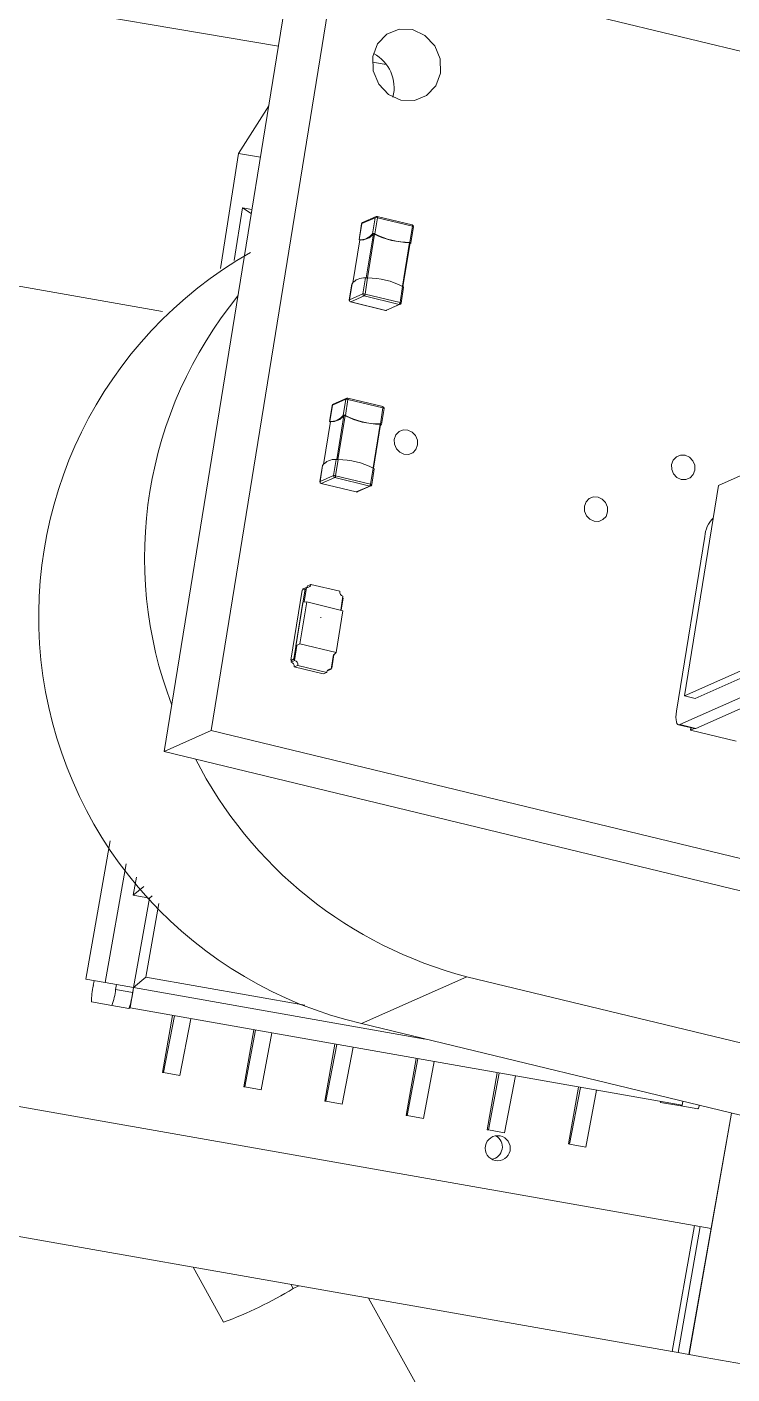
# Model space of a CAD drawing. Header units: millimetres. Extents: x 0 to 1189, y 0 to 841.
# Drawn here: x 925.799 to 927.506, y 535.929 to 539.192 of the extents above; entities that cross this region are included whole.
import ezdxf

# ---------------------------------------------------------------- set-up
doc = ezdxf.new("R2010")
doc.units = ezdxf.units.MM
doc.layers.get('0').update_dxf_attribs({"lineweight": 18})

msp = doc.modelspace()

# ---------------------------------------------------------------- linework, layer by layer
at = {"color": 7, "linetype": 'Continuous', "lineweight": 15}
for p, q in [((926.5491, 539.3692), (926.2446, 537.4878)), ((927.7412, 539.0806), (926.5491, 539.3692)), ((926.4075, 539.1451), (925.3132, 539.3304)), ((926.4355, 539.3187), (926.1311, 537.4373)), ((926.6688, 539.1009), (926.6351, 539.1066)), ((926.384, 539.0004), (926.311, 538.8849)), ((926.311, 538.8849), (926.2675, 538.6068)), ((926.311, 538.8849), (926.3639, 538.8759)), ((926.3207, 538.7534), (926.3007, 538.6256)), ((926.3207, 538.7534), (926.3434, 538.7495)), ((926.3207, 538.7534), (926.3419, 538.7398)), ((926.6091, 538.715), (926.6028, 538.6762)), ((926.603, 538.6761), (926.6093, 538.7152)), ((926.642, 538.7297), (926.6093, 538.7152)), ((926.6441, 538.7325), (926.6114, 538.718)), ((926.642, 538.7297), (926.6357, 538.6906)), ((926.6408, 538.6904), (926.6471, 538.7294)), ((926.7314, 538.7122), (926.6466, 538.7327)), ((926.7319, 538.7089), (926.6471, 538.7294)), ((926.1272, 538.5022), (925.0949, 538.6842)), ((926.6375, 538.6902), (926.6203, 538.5837)), ((926.6383, 538.691), (926.6386, 538.6906)), ((926.7319, 538.7089), (926.7256, 538.6698)), ((926.7282, 538.6689), (926.7344, 538.7077)), ((926.6048, 538.6757), (926.5879, 538.5716)), ((926.6028, 538.6762), (926.6037, 538.6759)), ((926.603, 538.6761), (926.6028, 538.6762)), ((926.6042, 538.6758), (926.6049, 538.6757)), ((926.709, 538.5629), (926.7262, 538.669)), ((926.7257, 538.6663), (926.7279, 538.6683)), ((926.726, 538.6694), (926.7268, 538.6695)), ((926.6184, 538.5841), (926.6121, 538.545)), ((926.6172, 538.5448), (926.6235, 538.5838)), ((926.6199, 538.5837), (926.6191, 538.584)), ((926.5855, 538.5691), (926.5792, 538.5302)), ((926.5795, 538.5305), (926.5858, 538.5696)), ((926.7083, 538.5633), (926.702, 538.5242)), ((926.7046, 538.523), (926.7108, 538.5618)), ((926.7108, 538.5618), (926.71, 538.562)), ((926.6121, 538.545), (926.5795, 538.5305)), ((926.5822, 538.5257), (926.667, 538.5052)), ((926.5825, 538.5258), (926.6152, 538.5403)), ((926.5825, 538.5258), (926.6673, 538.5052)), ((926.6152, 538.5403), (926.7, 538.5197)), ((926.702, 538.5242), (926.6172, 538.5448)), ((926.7, 538.5197), (926.6673, 538.5052)), ((926.6696, 538.5054), (926.7022, 538.5199)), ((926.5708, 538.2899), (926.5382, 538.2754)), ((926.5729, 538.2927), (926.5402, 538.2782)), ((926.5708, 538.2899), (926.5645, 538.2508)), ((926.5696, 538.2505), (926.5759, 538.2896)), ((926.6603, 538.2724), (926.5754, 538.2929)), ((926.6607, 538.2691), (926.5759, 538.2896)), ((926.5379, 538.2751), (926.5316, 538.2364)), ((926.5318, 538.2363), (926.5382, 538.2754)), ((926.6607, 538.2691), (926.6544, 538.23)), ((926.657, 538.2291), (926.6633, 538.2678)), ((926.5336, 538.2359), (926.5167, 538.1318)), ((926.5316, 538.2364), (926.5325, 538.2361)), ((926.5318, 538.2363), (926.5316, 538.2364)), ((926.5331, 538.236), (926.5337, 538.2359)), ((926.5663, 538.2504), (926.5491, 538.1439)), ((926.5671, 538.2511), (926.5674, 538.2508)), ((926.6378, 538.1231), (926.655, 538.2292)), ((926.6545, 538.2265), (926.6567, 538.2285)), ((926.6548, 538.2296), (926.6556, 538.2297)), ((927.4733, 538.0812), (927.7501, 538.2042)), ((926.5143, 538.1292), (926.508, 538.0904)), ((926.5083, 538.0907), (926.5146, 538.1298)), ((926.5473, 538.1443), (926.5409, 538.1052)), ((926.546, 538.1049), (926.5524, 538.144)), ((926.5488, 538.1439), (926.5479, 538.1442)), ((926.5409, 538.1052), (926.5083, 538.0907)), ((926.5113, 538.086), (926.544, 538.1005)), ((926.544, 538.1005), (926.6288, 538.0799)), ((926.6309, 538.0844), (926.546, 538.1049)), ((926.6372, 538.1235), (926.6309, 538.0844)), ((926.6334, 538.0832), (926.6397, 538.1219)), ((926.6396, 538.122), (926.6388, 538.1221)), ((926.511, 538.0859), (926.5958, 538.0654)), ((926.5113, 538.086), (926.5962, 538.0654)), ((926.6288, 538.0799), (926.5962, 538.0654)), ((926.5984, 538.0656), (926.6311, 538.0801)), ((927.3908, 537.5714), (927.4733, 538.0812)), ((927.4604, 538.0024), (927.4606, 538.0025)), ((927.3715, 537.5343), (927.44, 537.9576)), ((926.4753, 537.8344), (926.4668, 537.8307)), ((926.4696, 537.7991), (926.4753, 537.8344)), ((926.4776, 537.8381), (926.4861, 537.8418)), ((926.4861, 537.8418), (926.5562, 537.8249)), ((926.4377, 537.6583), (926.465, 537.8276)), ((926.4447, 537.6614), (926.4721, 537.8307)), ((926.4596, 537.6981), (926.476, 537.7992)), ((926.4721, 537.8307), (926.465, 537.8276)), ((926.4668, 537.8307), (926.4664, 537.8282)), ((926.476, 537.7992), (926.467, 537.799)), ((926.4721, 537.8307), (926.474, 537.8305)), ((926.476, 537.7992), (926.5636, 537.778)), ((926.5638, 537.813), (926.5584, 537.7793)), ((926.5643, 537.8084), (926.5596, 537.779)), ((926.5631, 537.8088), (926.5643, 537.8084)), ((926.467, 537.799), (926.4499, 537.6932)), ((926.5636, 537.778), (926.5473, 537.6769)), ((926.5094, 537.7613), (926.5107, 537.7613)), ((926.5107, 537.7613), (926.5114, 537.7617)), ((926.4517, 537.6927), (926.4466, 537.6608)), ((926.4467, 537.6574), (926.4525, 537.6933)), ((926.4596, 537.6981), (926.4499, 537.6932)), ((926.4499, 537.6932), (926.4517, 537.6927)), ((926.5473, 537.6769), (926.4596, 537.6981)), ((926.541, 537.6719), (926.5352, 537.636)), ((926.5421, 537.6709), (926.5369, 537.6391)), ((926.5409, 537.6712), (926.5421, 537.6709)), ((926.5421, 537.6709), (926.5473, 537.6769)), ((927.3908, 537.5714), (927.6676, 537.6944)), ((927.4166, 537.5651), (927.6927, 537.6878)), ((926.4447, 537.6614), (926.4377, 537.6583)), ((926.4389, 537.6579), (926.4382, 537.6537)), ((926.4382, 537.6537), (926.4467, 537.6574)), ((926.4466, 537.6608), (926.4395, 537.6577)), ((926.4543, 537.6456), (926.4458, 537.6418)), ((926.5159, 537.6249), (926.4458, 537.6418)), ((926.5244, 537.6286), (926.4543, 537.6456)), ((926.5352, 537.636), (926.5267, 537.6322)), ((926.5369, 537.6391), (926.5356, 537.6385)), ((926.5159, 537.6249), (926.5244, 537.6286)), ((926.5267, 537.6322), (926.5259, 537.6324)), ((927.6704, 537.6315), (927.3795, 537.5022)), ((927.7091, 537.6221), (927.4182, 537.4928)), ((927.4166, 537.5651), (927.3908, 537.5714)), ((926.1311, 537.4373), (926.2446, 537.4878)), ((926.2446, 537.4878), (928.8017, 536.8689)), ((927.3763, 537.5018), (927.415, 537.4924)), ((927.4182, 537.4928), (927.3795, 537.5022)), ((927.4059, 537.4946), (927.405, 537.4887)), ((927.405, 537.4887), (927.4139, 537.4927)), ((927.405, 537.4887), (927.5156, 537.462)), ((926.1311, 537.4373), (928.7896, 536.7939)), ((925.9412, 536.8856), (926.0003, 537.2207)), ((926.0388, 537.1647), (925.9881, 536.8773)), ((926.0635, 537.1323), (926.0558, 537.0887)), ((926.0558, 537.0887), (926.0814, 537.1104)), ((926.0558, 537.0887), (926.0951, 537.0818)), ((926.0951, 537.0818), (926.0569, 536.8652)), ((926.0951, 537.0818), (926.1015, 537.0872)), ((926.0867, 536.8904), (926.1181, 537.0689)), ((926.0569, 536.8652), (926.0867, 536.8904)), ((926.0867, 536.8904), (926.4718, 536.8225)), ((926.8641, 536.8916), (926.6086, 536.778)), ((926.8641, 536.8916), (928.5235, 536.4899)), ((925.9412, 536.8856), (925.9881, 536.8773)), ((925.9593, 536.8702), (925.9614, 536.882)), ((926.0569, 536.8652), (925.9881, 536.8773)), ((926.0155, 536.8725), (926.0134, 536.8606)), ((926.0134, 536.8606), (926.0547, 536.8534)), ((926.0482, 536.8159), (926.0569, 536.8652)), ((926.0547, 536.8534), (926.0568, 536.8652)), ((926.0569, 536.8652), (926.7628, 536.7407)), ((926.0041, 536.8217), (925.9547, 536.8304)), ((926.0041, 536.8217), (926.0454, 536.8144)), ((926.0465, 536.8162), (926.0482, 536.8159)), ((926.0482, 536.8159), (927.3851, 536.5802)), ((926.1512, 536.7978), (926.1269, 536.6599)), ((926.1295, 536.6594), (926.1557, 536.797)), ((926.1688, 536.6525), (926.1951, 536.79)), ((924.7553, 536.7581), (927.4552, 536.2821)), ((926.3478, 536.7631), (926.3235, 536.6252)), ((926.3261, 536.6248), (926.3523, 536.7623)), ((926.3654, 536.6178), (926.3917, 536.7554)), ((926.6086, 536.778), (928.268, 536.3764)), ((926.5444, 536.7284), (926.5201, 536.5905)), ((926.5227, 536.5901), (926.5489, 536.7276)), ((926.562, 536.5832), (926.5883, 536.7207)), ((926.741, 536.6938), (926.7167, 536.5559)), ((926.7193, 536.5554), (926.7455, 536.693)), ((926.1269, 536.6599), (926.1295, 536.6594)), ((926.1295, 536.6594), (926.1688, 536.6525)), ((926.7586, 536.5485), (926.7848, 536.686)), ((926.9376, 536.6591), (926.9133, 536.5212)), ((926.9159, 536.5208), (926.9421, 536.6583)), ((926.3235, 536.6252), (926.3261, 536.6248)), ((926.3261, 536.6248), (926.3654, 536.6178)), ((926.9552, 536.5138), (926.9814, 536.6514)), ((927.1342, 536.6244), (927.1099, 536.4866)), ((927.1125, 536.4861), (927.1387, 536.6236)), ((927.1518, 536.4792), (927.178, 536.6167)), ((926.5201, 536.5905), (926.5227, 536.5901)), ((926.5227, 536.5901), (926.562, 536.5832)), ((927.3329, 536.5874), (927.3822, 536.5787)), ((927.3822, 536.5787), (927.4235, 536.5714)), ((927.3868, 536.5897), (927.3851, 536.5802)), ((927.5044, 536.5612), (927.4014, 535.9767)), ((926.7167, 536.5559), (926.7193, 536.5554)), ((926.7193, 536.5554), (926.7586, 536.5485)), ((926.9133, 536.5212), (926.9159, 536.5208)), ((926.9159, 536.5208), (926.9552, 536.5138)), ((927.1099, 536.4866), (927.1125, 536.4861)), ((927.1125, 536.4861), (927.1518, 536.4792)), ((925.5916, 536.2959), (927.3609, 535.9839)), ((927.3609, 535.9839), (927.4148, 536.2892)), ((927.4292, 536.2867), (927.3754, 535.9813)), ((926.2009, 536.1884), (926.2749, 536.0551)), ((926.4569, 536.1433), (926.4435, 536.1362)), ((927.0079, 535.4252), (926.626, 536.1135)), ((927.3754, 535.9813), (927.3609, 535.9839)), ((927.4014, 535.9767), (927.3754, 535.9813)), ((927.4016, 535.9767), (927.4014, 535.9767)), ((927.4018, 535.9767), (927.4016, 535.9767))]:
    msp.add_line(p, q, dxfattribs=at)
at = {"color": 8, "linetype": 'Continuous', "lineweight": 15}
for p, q in [((926.6401, 538.69), (926.6229, 538.5838)), ((926.6049, 538.6757), (926.588, 538.5718)), ((926.7077, 538.5636), (926.7249, 538.6695)), ((926.5337, 538.2359), (926.5169, 538.1319)), ((926.5689, 538.2502), (926.5517, 538.144)), ((926.6366, 538.1238), (926.6537, 538.2297)), ((927.5046, 536.5611), (927.4016, 535.9767)), ((927.4018, 535.9767), (927.5049, 536.5611)), ((926.4435, 536.1362), (926.4377, 536.1467))]:
    msp.add_line(p, q, dxfattribs=at)
at = {"color": 7, "linetype": 'Continuous', "lineweight": 15}
for points in [[(926.7043, 539.0142), (926.674, 539.0283), (926.6504, 539.0533), (926.6371, 539.0853), (926.6362, 539.1196), (926.6477, 539.1508), (926.67, 539.1742), (926.6996, 539.1863), (926.732, 539.1853), (926.7623, 539.1712), (926.7859, 539.1462), (926.7992, 539.1141), (926.8001, 539.0799), (926.7886, 539.0487), (926.7663, 539.0252), (926.7367, 539.0131), (926.7043, 539.0142)], [(926.6466, 538.7327), (926.6466, 538.7327), (926.6463, 538.7327)], [(926.7262, 538.669), (926.7262, 538.669), (926.7261, 538.6694), (926.726, 538.6694)], [(926.5822, 538.5257), (926.5823, 538.5257), (926.5825, 538.5258)], [(926.5754, 538.2929), (926.5754, 538.2929), (926.5751, 538.2929)], [(926.655, 538.2292), (926.655, 538.2292), (926.6549, 538.2295), (926.6548, 538.2296)], [(926.7116, 538.1568), (926.7012, 538.1616), (926.6931, 538.1702), (926.6885, 538.1812), (926.6882, 538.1929), (926.6922, 538.2036), (926.6998, 538.2117), (926.7099, 538.2158), (926.7211, 538.2154), (926.7315, 538.2106), (926.7395, 538.2021), (926.7441, 538.1911), (926.7444, 538.1793), (926.7405, 538.1686), (926.7328, 538.1606), (926.7227, 538.1564), (926.7116, 538.1568)], [(927.383, 538.0959), (927.3726, 538.1007), (927.3645, 538.1092), (927.36, 538.1202), (927.3597, 538.132), (927.3636, 538.1427), (927.3713, 538.1507), (927.3814, 538.1549), (927.3925, 538.1545), (927.4029, 538.1497), (927.411, 538.1411), (927.4156, 538.1301), (927.4159, 538.1184), (927.4119, 538.1077), (927.4043, 538.0996), (927.3941, 538.0955), (927.383, 538.0959)], [(926.511, 538.0859), (926.5111, 538.0859), (926.5113, 538.086)], [(927.172, 537.9946), (927.1616, 537.9994), (927.1535, 538.008), (927.1489, 538.019), (927.1486, 538.0307), (927.1526, 538.0414), (927.1602, 538.0495), (927.1703, 538.0536), (927.1815, 538.0532), (927.1919, 538.0484), (927.1999, 538.0398), (927.2045, 538.0289), (927.2048, 538.0171), (927.2009, 538.0064), (927.1932, 537.9984), (927.1831, 537.9942), (927.172, 537.9946)], [(927.3795, 537.5022), (927.3768, 537.5017), (927.3745, 537.5027), (927.3726, 537.5051), (927.3712, 537.509), (927.3704, 537.514), (927.3702, 537.5201), (927.3705, 537.527), (927.3715, 537.5343)], [(928.189, 535.8379), (928.1675, 535.8417), (928.0901, 535.8553), (927.9677, 535.8769), (927.8191, 535.9031), (927.6668, 535.9299), (927.534, 535.9534), (927.441, 535.9698), (927.4018, 535.9767)]]:
    msp.add_lwpolyline(points, dxfattribs=at)
at = {"color": 8, "linetype": 'Continuous', "lineweight": 15}
for points in [[(926.6093, 538.7152), (926.6091, 538.7151), (926.6091, 538.715)], [(926.6471, 538.7294), (926.6472, 538.7302), (926.6472, 538.7309), (926.6472, 538.7315), (926.6471, 538.732), (926.647, 538.7324), (926.6468, 538.7326), (926.6466, 538.7327)], [(926.7314, 538.7122), (926.7316, 538.7121), (926.7318, 538.7118), (926.7319, 538.7115), (926.732, 538.711), (926.732, 538.7104), (926.732, 538.7097), (926.7319, 538.7089)], [(926.5792, 538.5302), (926.5793, 538.5304), (926.5795, 538.5305)], [(926.702, 538.5242), (926.7027, 538.524), (926.7033, 538.5238), (926.7038, 538.5236), (926.7042, 538.5234), (926.7045, 538.5232), (926.7046, 538.523), (926.7046, 538.523)], [(926.6673, 538.5052), (926.6671, 538.5052), (926.667, 538.5052)], [(926.5759, 538.2896), (926.576, 538.2904), (926.5761, 538.2911), (926.576, 538.2917), (926.5759, 538.2922), (926.5758, 538.2926), (926.5756, 538.2928), (926.5754, 538.2929)], [(926.5382, 538.2754), (926.538, 538.2753), (926.5379, 538.2751)], [(926.6603, 538.2724), (926.6604, 538.2723), (926.6606, 538.272), (926.6608, 538.2716), (926.6608, 538.2711), (926.6609, 538.2705), (926.6608, 538.2698), (926.6607, 538.2691)], [(926.508, 538.0904), (926.5081, 538.0906), (926.5083, 538.0907)], [(926.5962, 538.0654), (926.5959, 538.0654), (926.5958, 538.0654)], [(926.6309, 538.0844), (926.6315, 538.0842), (926.6321, 538.084), (926.6327, 538.0838), (926.633, 538.0836), (926.6333, 538.0834), (926.6334, 538.0832), (926.6334, 538.0832)]]:
    msp.add_lwpolyline(points, dxfattribs=at)
at = {"color": 7, "linetype": 'Continuous', "lineweight": 15}
msp.add_circle((926.9386, 536.4763), 0.0304, dxfattribs=at)
for centre, radius, start, end in [((926.5937, 539.0444), 0.094, 345.91, 62.0108), ((926.6128, 538.7144), 0.00377, 124.0255, 171.0496), ((926.644, 538.7192), 0.0107, 73.2158, 100.9061), ((926.6455, 538.7291), 0.00362, 76.683, 113.0204), ((926.6056, 538.7142), 0.0382, 266.0769, 321.8442), ((926.6075, 538.7138), 0.0382, 266.103, 321.8259), ((926.7249, 538.8551), 0.1856, 242.799, 269.9885), ((926.7255, 538.855), 0.1851, 242.7625, 270.025), ((926.7305, 538.7082), 0.00395, 351.6328, 81.5196), ((926.8403, 537.7644), 1.0132, 119.5731, 256.7776), ((926.6158, 538.546), 0.0382, 86.1131, 141.8158), ((926.6236, 538.3987), 0.1851, 62.7625, 90.025), ((927.0848, 537.9064), 1.0013, 140.7397, 200.8762), ((926.5831, 538.5297), 0.00395, 171.5742, 261.5782), ((926.5836, 538.5298), 0.00422, 170.8271, 254.9774), ((926.6162, 538.5443), 0.0042, 170.6177, 255.0853), ((926.6141, 538.5341), 0.0111, 73.6892, 100.4326), ((926.6103, 538.5452), 0.00689, 314.5268, 356.4361), ((926.6951, 538.5246), 0.00688, 314.5806, 356.5086), ((926.7007, 538.5236), 0.00396, 260.1977, 349.8966), ((926.7008, 538.5234), 0.00371, 257.1725, 292.5309), ((926.6682, 538.5089), 0.00371, 257.1449, 292.5584), ((926.5728, 538.2796), 0.0105, 73.0054, 101.1165), ((926.5743, 538.2897), 0.00327, 74.6722, 115.0311), ((926.5417, 538.2746), 0.00379, 124.2763, 171.2329), ((926.6594, 538.2684), 0.00394, 351.4485, 81.7039), ((926.5344, 538.2745), 0.0382, 266.1121, 321.809), ((926.5363, 538.274), 0.0382, 266.0769, 321.8442), ((926.6536, 538.4149), 0.1852, 242.7669, 270.0225), ((926.6544, 538.4155), 0.1854, 242.786, 270.0015), ((926.5446, 538.1062), 0.0382, 86.0583, 141.8628), ((926.5524, 537.9589), 0.1851, 62.7625, 90.025), ((926.543, 538.0949), 0.0105, 73.0059, 101.1159), ((926.5451, 538.1045), 0.00422, 170.8892, 254.8138), ((926.5391, 538.1054), 0.00697, 314.776, 356.1869), ((926.5119, 538.0899), 0.00395, 171.5886, 261.5638), ((926.5124, 538.09), 0.0042, 170.7224, 255.1121), ((926.597, 538.0685), 0.0032, 254.239, 295.4643), ((926.6239, 538.0849), 0.00692, 314.6243, 356.3386), ((926.6295, 538.0838), 0.00396, 260.2528, 350.0415), ((926.6297, 538.0831), 0.00323, 254.7166, 295.5901), ((927.5088, 537.9533), 0.0689, 134.5687, 176.4101), ((926.4774, 537.843), 0.00878, 256.3819, 352.506), ((926.4682, 537.8395), 0.0095, 326.5285, 351.093), ((926.5666, 537.8232), 0.0105, 170.7525, 254.9505), ((926.434, 537.6443), 0.0145, 67.713, 75.3045), ((926.4354, 537.6435), 0.0105, 350.8074, 74.9887), ((926.4421, 537.6506), 0.0111, 66.5593, 76.4581), ((926.444, 537.6473), 0.0105, 350.8, 74.9961), ((926.5331, 537.6275), 0.0088, 76.4737, 172.4142), ((926.5346, 537.6293), 0.0101, 76.5202, 83.5595), ((927.4157, 537.4999), 0.00752, 264.7406, 289.3509), ((927.1227, 537.8874), 1.0289, 207.0786, 255.4388), ((926.1201, 536.8317), 0.1653, 166.5311, 180.4535), ((925.8488, 536.8796), 0.1657, 339.5531, 353.4409), ((925.7618, 536.899), 0.2965, 343.7854, 351.1394), ((926.0437, 536.8166), 0.0028, 306.7777, 351.84), ((927.3352, 536.5889), 0.00279, 168.23, 213.517), ((927.3805, 536.5809), 0.00278, 306.5665, 351.7251), ((927.4025, 536.5838), 0.0244, 329.4484, 351.144), ((926.9193, 536.4797), 0.0305, 278.8294, 61.1684), ((925.94, 536.9673), 0.9717, 290.161, 301.209)]:
    msp.add_arc(centre, radius, start, end, dxfattribs=at)
at = {"color": 8, "linetype": 'Continuous', "lineweight": 15}
for centre, radius, start, end in [((926.6129, 538.7147), 0.00361, 114.7451, 171.8319), ((926.6456, 538.7292), 0.00363, 114.8459, 171.5726), ((926.7317, 538.7054), 0.00355, 40, 86.9778), ((926.5744, 538.2894), 0.00359, 114.5522, 172.0247), ((926.5417, 538.2749), 0.0036, 114.6703, 171.9067), ((926.6606, 538.2656), 0.00351, 39.4234, 87.0148)]:
    msp.add_arc(centre, radius, start, end, dxfattribs=at)
at = {"color": 7, "linetype": 'Continuous', "lineweight": 15}
for points, knots in [([(926.6378, 538.6915), (926.6374, 538.6914), (926.6366, 538.6912), (926.636, 538.6909), (926.6357, 538.6907), (926.6357, 538.6906)], [0, 0, 0, 0, 0.001031601, 0.002067786, 0.002346297, 0.002346297, 0.002346297, 0.002346297]), ([(926.6386, 538.6906), (926.6384, 538.6906), (926.638, 538.6905), (926.6377, 538.6903), (926.6375, 538.6902), (926.6375, 538.6902)], [0, 0, 0, 0, 0.000515467, 0.001035426, 0.001195026, 0.001195026, 0.001195026, 0.001195026]), ([(926.6408, 538.6904), (926.6403, 538.6906), (926.6395, 538.6909), (926.6385, 538.6913), (926.638, 538.6914), (926.6379, 538.6915)], [0, 0, 0, 0, 0.001377779, 0.002763282, 0.003092529, 0.003092529, 0.003092529, 0.003092529]), ([(926.6401, 538.69), (926.6398, 538.6901), (926.6394, 538.6903), (926.6389, 538.6905), (926.6387, 538.6906), (926.6386, 538.6906)], [0, 0, 0, 0, 0.000691097, 0.001380773, 0.001563727, 0.001563727, 0.001563727, 0.001563727]), ([(926.6032, 538.6761), (926.6034, 538.6758), (926.6038, 538.6755), (926.6044, 538.6751), (926.6046, 538.675)], [0, 0, 0, 0, 0.001067788, 0.001793793, 0.001793793, 0.001793793, 0.001793793]), ([(926.6048, 538.6757), (926.6048, 538.6757), (926.6048, 538.6757), (926.6048, 538.6757), (926.6049, 538.6757)], [0, 0, 0, 0, 0.00006342679, 0.00009224392, 0.00009224392, 0.00009224392, 0.00009224392]), ([(926.7249, 538.6695), (926.7251, 538.6695), (926.7255, 538.6695), (926.7259, 538.6695), (926.726, 538.6694), (926.726, 538.6694)], [0, 0, 0, 0, 0.0005084, 0.001017204, 0.001153921, 0.001153921, 0.001153921, 0.001153921]), ([(926.7279, 538.6697), (926.7276, 538.6697), (926.7271, 538.6698), (926.7262, 538.6698), (926.7257, 538.6698), (926.7256, 538.6698)], [0, 0, 0, 0, 0.00100891, 0.002017921, 0.002291362, 0.002291362, 0.002291362, 0.002291362]), ([(926.7279, 538.6697), (926.728, 538.6695), (926.7283, 538.669), (926.7281, 538.6686), (926.7279, 538.6684), (926.7279, 538.6683)], [0, 0, 0, 0, 0.000663981, 0.001330188, 0.001509704, 0.001509704, 0.001509704, 0.001509704]), ([(926.6184, 538.5841), (926.6186, 538.5841), (926.619, 538.584), (926.6198, 538.5838), (926.6203, 538.5837), (926.6204, 538.5836)], [0, 0, 0, 0, 0.000893654, 0.001788786, 0.002000797, 0.002000797, 0.002000797, 0.002000797]), ([(926.6204, 538.5836), (926.6209, 538.5837), (926.6218, 538.5838), (926.6229, 538.5838), (926.6234, 538.5838), (926.6235, 538.5838)], [0, 0, 0, 0, 0.00136578, 0.002733333, 0.003103155, 0.003103155, 0.003103155, 0.003103155]), ([(926.5855, 538.569), (926.5855, 538.5692), (926.5856, 538.5694), (926.5857, 538.5696), (926.5858, 538.5696)], [0, 0, 0, 0, 0.0004582553, 0.0006353264, 0.0006353264, 0.0006353264, 0.0006353264]), ([(926.7083, 538.5633), (926.7087, 538.5631), (926.7095, 538.5627), (926.7101, 538.5622), (926.7104, 538.5619), (926.7104, 538.5619)], [0, 0, 0, 0, 0.001140935, 0.002277918, 0.00255298, 0.00255298, 0.00255298, 0.00255298]), ([(926.7104, 538.5618), (926.7106, 538.5618), (926.7108, 538.5618), (926.7108, 538.5618), (926.7108, 538.5618)], [0, 0, 0, 0, 0.0003014655, 0.0003912415, 0.0003912415, 0.0003912415, 0.0003912415]), ([(926.532, 538.2362), (926.5323, 538.236), (926.5326, 538.2357), (926.5332, 538.2353), (926.5335, 538.2352)], [0, 0, 0, 0, 0.001067479, 0.001798899, 0.001798899, 0.001798899, 0.001798899]), ([(926.5336, 538.2359), (926.5336, 538.2359), (926.5336, 538.2359), (926.5337, 538.2359), (926.5337, 538.2359)], [0, 0, 0, 0, 0.00005731699, 0.00008300536, 0.00008300536, 0.00008300536, 0.00008300536]), ([(926.5666, 538.2517), (926.5662, 538.2516), (926.5654, 538.2514), (926.5648, 538.2511), (926.5645, 538.2509), (926.5645, 538.2508)], [0, 0, 0, 0, 0.001032916, 0.002064445, 0.002346374, 0.002346374, 0.002346374, 0.002346374]), ([(926.5674, 538.2508), (926.5672, 538.2507), (926.5668, 538.2507), (926.5665, 538.2505), (926.5664, 538.2504), (926.5663, 538.2504)], [0, 0, 0, 0, 0.000518107, 0.001035442, 0.001189485, 0.001189485, 0.001189485, 0.001189485]), ([(926.5696, 538.2505), (926.5692, 538.2508), (926.5683, 538.2512), (926.5673, 538.2515), (926.5668, 538.2516), (926.5667, 538.2517)], [0, 0, 0, 0, 0.001387937, 0.00276422, 0.003096094, 0.003096094, 0.003096094, 0.003096094]), ([(926.5689, 538.2502), (926.5687, 538.2503), (926.5683, 538.2505), (926.5677, 538.2507), (926.5675, 538.2508), (926.5674, 538.2508)], [0, 0, 0, 0, 0.000685279, 0.00137041, 0.001557074, 0.001557074, 0.001557074, 0.001557074]), ([(926.6537, 538.2297), (926.6539, 538.2297), (926.6543, 538.2297), (926.6547, 538.2296), (926.6548, 538.2296), (926.6548, 538.2296)], [0, 0, 0, 0, 0.000508355, 0.00101504, 0.001149485, 0.001149485, 0.001149485, 0.001149485]), ([(926.6567, 538.2299), (926.6565, 538.2299), (926.656, 538.23), (926.6551, 538.23), (926.6545, 538.23), (926.6544, 538.23)], [0, 0, 0, 0, 0.001008845, 0.002017532, 0.002290955, 0.002290955, 0.002290955, 0.002290955]), ([(926.6567, 538.2299), (926.6568, 538.2296), (926.6571, 538.2292), (926.6569, 538.2288), (926.6567, 538.2285), (926.6567, 538.2285)], [0, 0, 0, 0, 0.000664246, 0.001328311, 0.00151109, 0.00151109, 0.00151109, 0.00151109]), ([(926.5143, 538.1292), (926.5144, 538.1294), (926.5144, 538.1296), (926.5146, 538.1297), (926.5146, 538.1298)], [0, 0, 0, 0, 0.0004570018, 0.0006324978, 0.0006324978, 0.0006324978, 0.0006324978]), ([(926.5473, 538.1443), (926.5474, 538.1443), (926.5478, 538.1442), (926.5486, 538.144), (926.5491, 538.1439), (926.5492, 538.1438)], [0, 0, 0, 0, 0.000893519, 0.001786378, 0.001998151, 0.001998151, 0.001998151, 0.001998151]), ([(926.5493, 538.1438), (926.5497, 538.1439), (926.5506, 538.144), (926.5517, 538.144), (926.5522, 538.144), (926.5524, 538.144)], [0, 0, 0, 0, 0.001364175, 0.002731275, 0.003101909, 0.003101909, 0.003101909, 0.003101909]), ([(926.6372, 538.1235), (926.6376, 538.1233), (926.6383, 538.1229), (926.639, 538.1223), (926.6392, 538.1221), (926.6392, 538.1221)], [0, 0, 0, 0, 0.001132947, 0.002273425, 0.002541634, 0.002541634, 0.002541634, 0.002541634]), ([(926.6393, 538.122), (926.6395, 538.122), (926.6397, 538.1219), (926.6396, 538.122), (926.6396, 538.122)], [0, 0, 0, 0, 0.0003075142, 0.0003994038, 0.0003994038, 0.0003994038, 0.0003994038])]:
    msp.add_open_spline(points, degree=3, knots=knots, dxfattribs=at)

doc.saveas('drawing.dxf')
